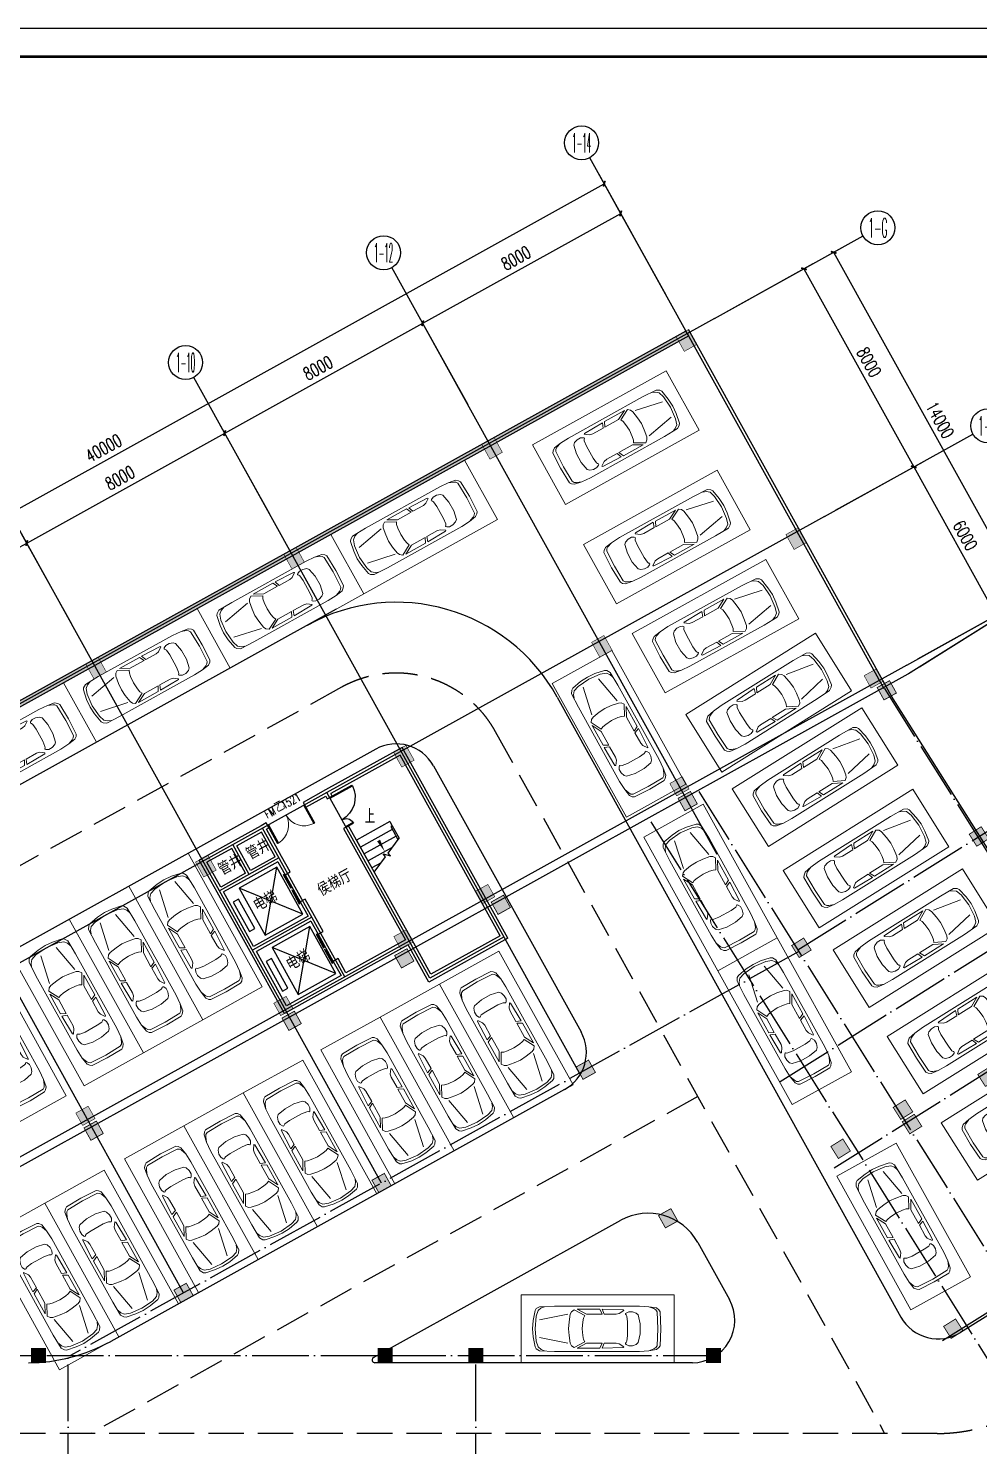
# Model space of a CAD drawing. Extents: x -6243262 to 3079315, y -2914302 to 172723.
# Drawn here: x -2655642 to -2622066, y -708402 to -658342 of the extents above; entities that cross this region are included whole.
import ezdxf
from ezdxf.enums import TextEntityAlignment as Align

# ---------------------------------------------------------------- set-up
doc = ezdxf.new("R2010")
doc.units = 0
doc.header["$LTSCALE"] = 1000
doc.linetypes.add('DASH', pattern=[0.35, 0.25, -0.1])
doc.linetypes.add('DOTE', pattern=[2.42, 2, -0.2, 0.02, -0.2])
for name, color, linetype in [('0-柱2', 6, 'Continuous'), ('0-柱网', 2, 'Continuous'), ('0-道路', 4, 'Continuous'), ('A-DOOR', 141, 'Continuous'), ('A-FLOR-EVTR', 2, 'Continuous'), ('AXIS', 3, 'Continuous'), ('AXIS_TEXT', 7, 'Continuous'), ('C-Z-HATCH', 253, 'Continuous'), ('DIM_SYMB', 3, 'Continuous'), ('DOOR_FIRE', 4, 'Continuous'), ('DOOR_FIRE_TEXT', 7, 'Continuous'), ('DOTE', 24, 'Continuous'), ('lh', 114, 'Continuous'), ('PUB_HATCH', 8, 'Continuous'), ('PUB_TEXT', 7, 'Continuous'), ('PUB_TITLE', 4, 'Continuous'), ('STAIR', 2, 'Continuous'), ('WALL', 9, 'Continuous'), ('WINDOW', 4, 'Continuous')]:
    doc.layers.add(name, color=color, linetype=linetype)
doc.layers.add('车位', color=252, linetype='Continuous', lineweight=5)
doc.styles.add('-宋体', font='', dxfattribs={"width": 0.8})
doc.styles.add('_TCH_AXIS', font='COMPLEX', dxfattribs={"bigfont": 'GBCBIG'})
doc.styles.add('_TCH_DIM', font='SIMPLEX', dxfattribs={"bigfont": 'GBCBIG'})
doc.styles.add('_TCH_DIM_T3', font='SIMPLEX', dxfattribs={"width": 0.705882, "bigfont": 'GBCBIG'})
doc.styles.add('_TCH_WINDOW', font='SIMPLEX', dxfattribs={"height": 3.5, "bigfont": 'GBCBIG'})
doc.styles.add('COMPLEX', font='COMPLEX')
doc.styles.get('-宋体').set_extended_font_data('SimSun')
doc.dimstyles.new('_TCH_ARCH&&150', dxfattribs={"dimtxt": 446.25, "dimasz": 150, "dimexe": 375, "dimexo": 450, "dimgap": 189.375, "dimtad": 1, "dimdec": 0, "dimzin": 0, "dimdsep": 46, "dimtxsty": '_TCH_DIM_T3', "dimblk": 'ARCHTICK', "dimcen": 0.09, "dimclrt": 7, "dimazin": 2, "dimtfac": 1, "dimtdec": 0, "dimtix": 1, "dimtmove": 2, "dimatfit": 3, "dimfxl": 0, "dimtolj": 1, "dimtzin": 0, "dimarcsym": 0})

# ---------------------------------------------------------------- blocks, each defined once
blk = doc.blocks.new('chewei')
at = {"layer": '车位', "color": 0}
for p, q in [((49023, 154737), (49090, 154915)), ((49090, 154915), (49134, 154982)), ((49134, 154982), (49201, 155026)), ((49201, 155026), (49801, 155049)), ((50401, 155026), (49801, 155049)), ((50467, 154982), (50401, 155026)), ((50512, 154915), (50467, 154982)), ((50578, 154737), (50512, 154915)), ((49201, 154160), (49245, 154293)), ((49245, 154293), (49312, 154360)), ((49312, 154360), (49623, 154426)), ((49623, 154426), (49978, 154426)), ((50290, 154360), (49978, 154426)), ((50356, 154293), (50290, 154360)), ((50401, 154160), (50356, 154293)), ((49134, 153826), (49112, 153093)), ((49156, 153849), (49134, 153826)), ((49267, 153693), (49156, 153849)), ((49201, 154026), (49201, 154160)), ((49245, 153938), (49201, 154026)), ((49267, 153915), (49245, 153938)), ((49290, 153915), (49267, 153915)), ((49290, 153582), (49267, 153693)), ((49312, 153938), (49290, 153915)), ((49356, 153960), (49312, 153938)), ((49556, 153982), (49356, 153960)), ((50045, 153982), (49556, 153982)), ((50045, 153982), (50245, 153960)), ((50245, 153960), (50290, 153938)), ((50290, 153938), (50312, 153915)), ((50312, 153915), (50334, 153915)), ((50312, 153582), (50334, 153693)), ((50334, 153915), (50356, 153938)), ((50334, 153693), (50445, 153849)), ((50356, 153938), (50401, 154026)), ((50401, 154026), (50401, 154160)), ((50445, 153849), (50467, 153826)), ((50467, 153826), (50490, 153093)), ((49290, 153160), (49290, 153582)), ((50312, 153160), (50312, 153582)), ((49112, 153093), (49290, 153160)), ((49290, 153093), (49112, 153004)), ((49112, 153004), (49112, 152204)), ((49290, 152538), (49290, 153093)), ((50490, 153093), (50312, 153160)), ((50312, 153093), (50490, 153004)), ((50312, 152538), (50312, 153093)), ((50490, 153004), (50490, 152204)), ((49112, 152204), (49290, 152538)), ((49134, 152093), (49334, 152471)), ((49334, 152471), (49423, 152427)), ((49423, 152427), (49556, 152404)), ((49556, 152404), (49801, 152382)), ((50045, 152404), (49801, 152382)), ((50178, 152427), (50045, 152404)), ((50267, 152471), (50178, 152427)), ((50467, 152093), (50267, 152471)), ((50490, 152204), (50312, 152538)), ((49201, 152004), (49134, 152093)), ((49290, 151960), (49201, 152004)), ((49556, 151916), (49290, 151960)), ((49490, 150871), (49290, 151871)), ((49801, 151893), (49556, 151916)), ((49801, 151893), (50045, 151916)), ((50045, 151916), (50312, 151960)), ((50112, 150871), (50312, 151871)), ((50312, 151960), (50401, 152004)), ((50401, 152004), (50467, 152093)), ((49067, 150938), (49023, 151049)), ((49156, 150827), (49067, 150938)), ((49356, 150760), (49156, 150827)), ((49801, 150716), (49356, 150760)), ((49801, 150716), (50245, 150760)), ((50245, 150760), (50445, 150827)), ((50445, 150827), (50534, 150938)), ((50534, 150938), (50578, 151049))]:
    blk.add_line(p, q, dxfattribs=at)
for points in [[(48601, 150227), (51001, 150227), (51001, 155627), (48601, 155627)], [(50578, 154737), (50601, 154404), (50601, 151404), (50578, 150871), (50512, 150760), (50445, 150716), (50090, 150649), (49801, 150627), (49512, 150649), (49156, 150716), (49090, 150760), (49023, 150871), (49001, 151404), (49001, 154404), (49023, 154737), (49067, 155004), (49134, 155093), (49201, 155137), (49801, 155160), (50401, 155137), (50467, 155093), (50534, 155004)]]:
    blk.add_lwpolyline(points, close=True, dxfattribs=at)
blk = doc.blocks.new('0-柱2')
at = {"layer": '0-柱2'}
h = blk.add_hatch(color=0, dxfattribs=at)
h.dxf.hatch_style = 1
h.paths.add_polyline_path([(57478, 42147), (57916, 42390), (58158, 41952), (57721, 41710)])
h = blk.add_hatch(color=0, dxfattribs=at)
h.dxf.hatch_style = 1
h.paths.add_polyline_path([(50444, 38233), (50881, 38476), (51124, 38039), (50687, 37796)])
h = blk.add_hatch(color=0, dxfattribs=at)
h.dxf.hatch_style = 1
h.paths.add_polyline_path([(60732, 36967), (60998, 36543), (61421, 36808), (61155, 37233)])
h = blk.add_hatch(color=0, dxfattribs=at)
h.dxf.hatch_style = 1
h.paths.add_polyline_path([(43842, 34571), (44279, 34814), (44521, 34377), (44084, 34134)])
h = blk.add_hatch(color=0, dxfattribs=at)
h.dxf.hatch_style = 1
h.paths.add_polyline_path([(54458, 33035), (54723, 32611), (55147, 32876), (54881, 33300)])
h = blk.add_hatch(color=0, dxfattribs=at)
h.dxf.hatch_style = 1
h.paths.add_polyline_path([(40431, 32680), (40868, 32922), (41111, 32485), (40674, 32242)])
h = blk.add_hatch(color=0, dxfattribs=at)
h.dxf.hatch_style = 1
h.paths.add_polyline_path([(36452, 30473), (36889, 30715), (37132, 30278), (36695, 30035)])
h = blk.add_hatch(color=0, dxfattribs=at)
h.dxf.hatch_style = 1
h.paths.add_polyline_path([(46844, 28746), (47281, 28989), (47524, 28552), (47086, 28309)])
h = blk.add_hatch(color=0, dxfattribs=at)
h.dxf.hatch_style = 1
h.paths.add_polyline_path([(58047, 27318), (58313, 26894), (58736, 27159), (58470, 27583)])
h = blk.add_hatch(color=0, dxfattribs=at)
h.dxf.hatch_style = 1
h.paths.add_polyline_path([(29456, 26592), (29894, 26835), (30136, 26398), (29699, 26155)])
h = blk.add_hatch(color=0, dxfattribs=at)
h.dxf.hatch_style = 1
h.paths.add_polyline_path([(55843, 25937), (56109, 25512), (56532, 25778), (56266, 26202)])
h = blk.add_hatch(color=0, dxfattribs=at)
h.dxf.hatch_style = 1
h.paths.add_polyline_path([(39629, 24745), (40067, 24987), (40309, 24550), (39872, 24307)])
h = blk.add_hatch(color=0, dxfattribs=at)
h.dxf.hatch_style = 1
h.paths.add_polyline_path([(49754, 23499), (50191, 23742), (50434, 23305), (49997, 23062)])
h = blk.add_hatch(color=0, dxfattribs=at)
h.dxf.hatch_style = 1
h.paths.add_polyline_path([(32633, 20864), (33071, 21107), (33313, 20670), (32876, 20427)])
h = blk.add_hatch(color=0, dxfattribs=at)
h.dxf.hatch_style = 1
h.paths.add_polyline_path([(59826, 19582), (60092, 19158), (60515, 19423), (60249, 19847)])
h = blk.add_hatch(color=0, dxfattribs=at)
h.dxf.hatch_style = 1
h.paths.add_polyline_path([(27600, 18800), (28100, 18800), (28100, 18300), (27600, 18300)])
h = blk.add_hatch(color=0, dxfattribs=at)
h.dxf.hatch_style = 1
h.paths.add_polyline_path([(39850, 18800), (40350, 18800), (40350, 18300), (39850, 18300)])
h = blk.add_hatch(color=0, dxfattribs=at)
h.dxf.hatch_style = 1
h.paths.add_polyline_path([(43050, 18800), (43550, 18800), (43550, 18300), (43050, 18300)])
h = blk.add_hatch(color=0, dxfattribs=at)
h.dxf.hatch_style = 1
h.paths.add_polyline_path([(51450, 18800), (51950, 18800), (51950, 18300), (51450, 18300)])
at = {"layer": '0-柱2', "color": 0, "const_width": 30}
for points in [[(57478, 42147), (57916, 42390), (58158, 41952), (57721, 41710)], [(50444, 38233), (50881, 38476), (51124, 38039), (50687, 37796)], [(60732, 36967), (60998, 36543), (61421, 36808), (61155, 37233)], [(43842, 34571), (44279, 34814), (44521, 34377), (44084, 34134)], [(54458, 33035), (54723, 32611), (55147, 32876), (54881, 33300)], [(40431, 32680), (40868, 32922), (41111, 32485), (40674, 32242)], [(36452, 30473), (36889, 30715), (37132, 30278), (36695, 30035)], [(46844, 28746), (47281, 28989), (47524, 28552), (47086, 28309)], [(58047, 27318), (58313, 26894), (58736, 27159), (58470, 27583)], [(29456, 26592), (29894, 26835), (30136, 26398), (29699, 26155)], [(55843, 25937), (56109, 25512), (56532, 25778), (56266, 26202)], [(39629, 24745), (40067, 24987), (40309, 24550), (39872, 24307)], [(49754, 23499), (50191, 23742), (50434, 23305), (49997, 23062)], [(32633, 20864), (33071, 21107), (33313, 20670), (32876, 20427)], [(59826, 19582), (60092, 19158), (60515, 19423), (60249, 19847)], [(27600, 18800), (28100, 18800), (28100, 18300), (27600, 18300)], [(39850, 18800), (40350, 18800), (40350, 18300), (39850, 18300)], [(43050, 18800), (43550, 18800), (43550, 18300), (43050, 18300)], [(51450, 18800), (51950, 18800), (51950, 18300), (51450, 18300)]]:
    blk.add_lwpolyline(points, close=True, dxfattribs=at)
blk = doc.blocks.new('1#柱网')
at = {"layer": '0-柱网'}
for points in [[(494005, 93967), (494005, 93367), (494505, 93367), (494505, 93967)], [(501855, 93967), (501855, 93367), (502355, 93367), (502355, 93967)], [(509855, 93967), (509855, 93367), (510355, 93367), (510355, 93967)], [(517855, 93967), (517855, 93367), (518355, 93367), (518355, 93967)], [(525855, 93967), (525855, 93367), (526355, 93367), (526355, 93967)], [(533705, 93967), (533705, 93367), (534205, 93367), (534205, 93967)], [(494005, 85967), (494005, 85367), (494505, 85367), (494505, 85967)], [(501855, 85967), (501855, 85367), (502355, 85367), (502355, 85967)], [(509855, 85967), (509855, 85367), (510355, 85367), (510355, 85967)], [(517855, 85967), (517855, 85367), (518355, 85367), (518355, 85967)], [(525855, 85967), (525855, 85367), (526355, 85367), (526355, 85967)], [(533705, 85967), (533705, 85367), (534205, 85367), (534205, 85967)], [(494005, 80267), (494005, 79767), (494405, 79767), (494405, 80267)], [(497005, 80267), (497005, 79767), (497505, 79767), (497505, 80267)], [(501855, 80267), (501855, 79767), (502355, 79767), (502355, 80267)], [(509855, 80267), (509855, 79767), (510355, 79767), (510355, 80267)], [(514705, 80267), (514705, 79767), (515205, 79767), (515205, 80267)], [(518005, 80267), (518005, 79767), (518505, 79767), (518505, 80267)], [(525855, 80267), (525855, 79767), (526355, 79767), (526355, 80267)], [(533705, 80267), (533705, 79767), (534205, 79767), (534205, 80267)]]:
    blk.add_hatch(color=0, dxfattribs=at).paths.add_polyline_path(points)
at = {"layer": '0-柱网', "color": 0, "const_width": 20}
for points in [[(494005, 93967), (494005, 93367), (494505, 93367), (494505, 93967), (494005, 93967)], [(501855, 93967), (501855, 93367), (502355, 93367), (502355, 93967), (501855, 93967)], [(509855, 93967), (509855, 93367), (510355, 93367), (510355, 93967), (509855, 93967)], [(517855, 93967), (517855, 93367), (518355, 93367), (518355, 93967), (517855, 93967)], [(525855, 93967), (525855, 93367), (526355, 93367), (526355, 93967), (525855, 93967)], [(533705, 93967), (533705, 93367), (534205, 93367), (534205, 93967), (533705, 93967)], [(494005, 85967), (494005, 85367), (494505, 85367), (494505, 85967), (494005, 85967)], [(501855, 85967), (501855, 85367), (502355, 85367), (502355, 85967), (501855, 85967)], [(509855, 85967), (509855, 85367), (510355, 85367), (510355, 85967), (509855, 85967)], [(517855, 85967), (517855, 85367), (518355, 85367), (518355, 85967), (517855, 85967)], [(525855, 85967), (525855, 85367), (526355, 85367), (526355, 85967), (525855, 85967)], [(533705, 85967), (533705, 85367), (534205, 85367), (534205, 85967), (533705, 85967)], [(494005, 80267), (494005, 79767), (494405, 79767), (494405, 80267), (494005, 80267)], [(497005, 80267), (497005, 79767), (497505, 79767), (497505, 80267), (497005, 80267)], [(501855, 80267), (501855, 79767), (502355, 79767), (502355, 80267), (501855, 80267)], [(509855, 80267), (509855, 79767), (510355, 79767), (510355, 80267), (509855, 80267)], [(514705, 80267), (514705, 79767), (515205, 79767), (515205, 80267), (514705, 80267)], [(518005, 80267), (518005, 79767), (518505, 79767), (518505, 80267), (518005, 80267)], [(525855, 80267), (525855, 79767), (526355, 79767), (526355, 80267), (525855, 80267)], [(533705, 80267), (533705, 79767), (534205, 79767), (534205, 80267), (533705, 80267)]]:
    blk.add_lwpolyline(points, dxfattribs=at)
blk = doc.blocks.new('宿舍楼柱网1')
at = {"layer": '0-柱网'}
h = blk.add_hatch(color=0, dxfattribs=at)
h.dxf.hatch_style = 1
h.paths.add_polyline_path([(645860, 167538), (646284, 167803), (646019, 168227), (645595, 167962)])
h = blk.add_hatch(color=0, dxfattribs=at)
h.dxf.hatch_style = 1
h.paths.add_polyline_path([(642259, 165280), (642683, 165545), (642418, 165969), (641994, 165704)])
h = blk.add_hatch(color=0, dxfattribs=at)
h.dxf.hatch_style = 1
h.paths.add_polyline_path([(639588, 163611), (640012, 163876), (639747, 164300), (639323, 164035)])
h = blk.add_hatch(color=0, dxfattribs=at)
h.dxf.hatch_style = 1
h.paths.add_polyline_path([(649438, 161642), (649946, 161960), (649682, 162384), (649173, 162066)])
h = blk.add_hatch(color=0, dxfattribs=at)
h.dxf.hatch_style = 1
h.paths.add_polyline_path([(643252, 157765), (643761, 158083), (643496, 158507), (642987, 158189)])
h = blk.add_hatch(color=0, dxfattribs=at)
h.dxf.hatch_style = 1
h.paths.add_polyline_path([(653479, 155382), (653903, 155647), (653638, 156071), (653214, 155806)])
h = blk.add_hatch(color=0, dxfattribs=at)
h.dxf.hatch_style = 1
h.paths.add_polyline_path([(649809, 153141), (650318, 153459), (650106, 153798), (649597, 153480)])
h = blk.add_hatch(color=0, dxfattribs=at)
h.dxf.hatch_style = 1
h.paths.add_polyline_path([(655338, 152417), (655762, 152682), (655497, 153106), (655073, 152841)])
h = blk.add_hatch(color=0, dxfattribs=at)
h.dxf.hatch_style = 1
h.paths.add_polyline_path([(647208, 151453), (647632, 151718), (647367, 152142), (646943, 151877)])
h = blk.add_hatch(color=0, dxfattribs=at)
h.dxf.hatch_style = 1
h.paths.add_polyline_path([(651721, 150092), (652229, 150410), (652017, 150749), (651509, 150431)])
h = blk.add_hatch(color=0, dxfattribs=at)
h.dxf.hatch_style = 1
h.paths.add_polyline_path([(649067, 148487), (649491, 148752), (649226, 149176), (648802, 148911)])
h = blk.add_hatch(color=0, dxfattribs=at)
h.dxf.hatch_style = 1
h.paths.add_polyline_path([(659156, 146135), (659665, 146453), (659400, 146877), (658891, 146560)])
h = blk.add_hatch(color=0, dxfattribs=at)
h.dxf.hatch_style = 1
h.paths.add_polyline_path([(648829, 146138), (649071, 146576), (649596, 146285), (649354, 145848)])
h = blk.add_hatch(color=0, dxfattribs=at)
h.dxf.hatch_style = 1
h.paths.add_polyline_path([(631658, 145126), (632158, 145126), (632158, 144526), (631658, 144526)])
h = blk.add_hatch(color=0, dxfattribs=at)
h.dxf.hatch_style = 1
h.paths.add_polyline_path([(639508, 145126), (640008, 145126), (640008, 144626), (639508, 144626)])
h = blk.add_hatch(color=0, dxfattribs=at)
h.dxf.hatch_style = 1
h.paths.add_polyline_path([(646708, 145126), (647208, 145126), (647208, 144526), (646708, 144526)])
h = blk.add_hatch(color=0, dxfattribs=at)
h.dxf.hatch_style = 1
h.paths.add_polyline_path([(654841, 142811), (655083, 143249), (654558, 143539), (654316, 143102)])
h = blk.add_hatch(color=0, dxfattribs=at)
h.dxf.hatch_style = 1
h.paths.add_polyline_path([(639658, 142026), (640058, 142026), (640058, 141426), (639658, 141426)])
h = blk.add_hatch(color=0, dxfattribs=at)
h.dxf.hatch_style = 1
h.paths.add_polyline_path([(657509, 141335), (657751, 141772), (657313, 142015), (657071, 141577)])
h = blk.add_hatch(color=0, dxfattribs=at)
h.dxf.hatch_style = 1
h.paths.add_polyline_path([(631658, 137826), (632158, 137826), (632158, 137226), (631658, 137226)])
h = blk.add_hatch(color=0, dxfattribs=at)
h.dxf.hatch_style = 1
h.paths.add_polyline_path([(639508, 137726), (640008, 137726), (640008, 137226), (639508, 137226)])
h = blk.add_hatch(color=0, dxfattribs=at)
h.dxf.hatch_style = 1
h.paths.add_polyline_path([(646708, 137826), (647208, 137826), (647208, 137226), (646708, 137226)])
h = blk.add_hatch(color=0, dxfattribs=at)
h.dxf.hatch_style = 1
h.paths.add_polyline_path([(654058, 137826), (654558, 137826), (654558, 137226), (654058, 137226)])
at = {"layer": 'C-Z-HATCH'}
h = blk.add_hatch(color=0, dxfattribs=at)
h.dxf.hatch_style = 1
edge = h.paths.add_edge_path()
edge.add_line((642259, 165280), (642680, 165549))
edge.add_line((642680, 165549), (642415, 165973))
edge.add_line((642415, 165973), (641991, 165708))
edge.add_line((641991, 165708), (642262, 165283))
at = {"layer": '0-柱网', "color": 0, "const_width": 30}
for points in [[(645860, 167538), (646281, 167806), (646016, 168231), (645592, 167966), (645863, 167540)], [(642259, 165280), (642680, 165549), (642415, 165973), (641991, 165708), (642262, 165283)], [(639588, 163611), (640012, 163876), (639747, 164300), (639323, 164035), (639588, 163611)], [(649440, 161638), (649946, 161960), (649682, 162384), (649173, 162066), (649438, 161642)], [(643252, 157765), (643761, 158083), (643496, 158507), (642987, 158189), (643252, 157765)], [(653483, 155385), (653903, 155647), (653638, 156071), (653214, 155806), (653479, 155382)], [(649809, 153141), (650318, 153459), (650106, 153798), (649597, 153480), (649809, 153141)], [(655338, 152417), (655762, 152682), (655497, 153106), (655073, 152841), (655338, 152417)], [(647208, 151453), (647632, 151718), (647367, 152142), (646943, 151877), (647208, 151453)], [(651721, 150092), (652229, 150410), (652017, 150749), (651509, 150431), (651721, 150092)], [(649067, 148487), (649491, 148752), (649226, 149176), (648802, 148911), (649067, 148487)], [(659156, 146135), (659665, 146453), (659400, 146877), (658891, 146560), (659156, 146135)], [(648829, 146138), (649071, 146576), (649596, 146285), (649354, 145848), (648829, 146138)], [(654841, 142811), (655083, 143249), (654558, 143539), (654316, 143102), (654841, 142811)], [(657509, 141335), (657751, 141772), (657313, 142015), (657071, 141577), (657509, 141335)]]:
    blk.add_lwpolyline(points, dxfattribs=at)
for points in [[(631658, 145126), (632158, 145126), (632158, 144526), (631658, 144526)], [(639508, 145126), (640008, 145126), (640008, 144626), (639508, 144626)], [(646708, 145126), (647208, 145126), (647208, 144526), (646708, 144526)], [(639658, 142026), (640058, 142026), (640058, 141426), (639658, 141426)], [(631658, 137826), (632158, 137826), (632158, 137226), (631658, 137226)], [(639508, 137726), (640008, 137726), (640008, 137226), (639508, 137226)], [(646708, 137826), (647208, 137826), (647208, 137226), (646708, 137226)], [(654058, 137826), (654558, 137826), (654558, 137226), (654058, 137226)]]:
    blk.add_lwpolyline(points, close=True, dxfattribs=at)
blk = doc.blocks.new('_ArchTick')
at = {"color": 0, "linetype": 'ByBlock', "const_width": 0.4}
blk.add_lwpolyline([(-0.5, -0.5), (0.5, 0.5)], dxfattribs=at)
blk = doc.blocks.new('*D1156')
at = {"layer": 'AXIS', "color": 0, "lineweight": -2, "transparency": 16777216}
for p, q in [((-2627124, -675364), (-2624030, -673648)), ((-2624358, -673830), (-2621448, -679077)), ((-2624214, -680611), (-2621120, -678895))]:
    blk.add_line(p, q, dxfattribs=at)
at = {"layer": 'Defpoints', "color": 0, "transparency": 16777216}
for p in [(-2627517, -675582), (-2621448, -679077), (-2624607, -680829)]:
    blk.add_point(p, dxfattribs=at)
at = {"layer": 'AXIS', "color": 0, "lineweight": -2, "transparency": 16777216, "xscale": 150, "yscale": 150, "zscale": 150}
for p, rotation in [((-2624358, -673830), 119.015442797457), ((-2621448, -679077), 299.015442797457)]:
    blk.add_blockref('_ArchTick', p, dxfattribs=dict(at, rotation=rotation))
at = {"layer": 'AXIS', "color": 7, "transparency": 16777216, "insert": (-2622542, -676253), "char_height": 446.2, "attachment_point": 5, "rotation": 299.0154, "style": '_TCH_DIM_T3'}
blk.add_mtext('\\A1;6000', dxfattribs=at)
blk = doc.blocks.new('*D1157')
at = {"layer": 'AXIS', "color": 0, "lineweight": -2, "transparency": 16777216}
for p, q in [((-2631004, -668368), (-2627910, -666652)), ((-2628238, -666834), (-2624358, -673830)), ((-2627124, -675364), (-2624030, -673648))]:
    blk.add_line(p, q, dxfattribs=at)
at = {"layer": 'Defpoints', "color": 0, "transparency": 16777216}
for p in [(-2631398, -668586), (-2624358, -673830), (-2627517, -675582)]:
    blk.add_point(p, dxfattribs=at)
at = {"layer": 'AXIS', "color": 0, "lineweight": -2, "transparency": 16777216, "xscale": 150, "yscale": 150, "zscale": 150}
for p, rotation in [((-2628238, -666834), 119.0154427974548), ((-2624358, -673830), 299.0154427974548)]:
    blk.add_blockref('_ArchTick', p, dxfattribs=dict(at, rotation=rotation))
at = {"layer": 'AXIS', "color": 7, "transparency": 16777216, "insert": (-2625937, -670132), "char_height": 446.2, "attachment_point": 5, "rotation": 299.0154, "style": '_TCH_DIM_T3'}
blk.add_mtext('\\A1;8000', dxfattribs=at)
blk = doc.blocks.new('*D1158')
at = {"layer": 'AXIS', "color": 0, "lineweight": -2, "transparency": 16777216}
for p, q in [((-2631004, -668368), (-2626863, -666071)), ((-2627190, -666253), (-2620400, -678496)), ((-2624214, -680611), (-2620072, -678314))]:
    blk.add_line(p, q, dxfattribs=at)
at = {"layer": 'Defpoints', "color": 0, "transparency": 16777216}
for p in [(-2631398, -668586), (-2620400, -678496), (-2624607, -680829)]:
    blk.add_point(p, dxfattribs=at)
at = {"layer": 'AXIS', "color": 0, "lineweight": -2, "transparency": 16777216, "xscale": 150, "yscale": 150, "zscale": 150}
for p, rotation in [((-2627190, -666253), 119.0154427974557), ((-2620400, -678496), 299.0154427974557)]:
    blk.add_blockref('_ArchTick', p, dxfattribs=dict(at, rotation=rotation))
at = {"layer": 'AXIS', "color": 7, "transparency": 16777216, "insert": (-2623434, -672174), "char_height": 446.2, "attachment_point": 5, "rotation": 299.0154, "style": '_TCH_DIM_T3'}
blk.add_mtext('\\A1;14000', dxfattribs=at)
blk = doc.blocks.new('*D1159')
at = {"layer": 'AXIS', "color": 0, "lineweight": -2, "transparency": 16777216}
for p, q in [((-2633111, -667764), (-2634894, -664551)), ((-2641708, -668759), (-2634712, -664879)), ((-2640107, -671645), (-2641890, -668431))]:
    blk.add_line(p, q, dxfattribs=at)
at = {"layer": 'Defpoints', "color": 0, "transparency": 16777216}
for p in [(-2634712, -664879), (-2632893, -668158), (-2639889, -672038)]:
    blk.add_point(p, dxfattribs=at)
at = {"layer": 'AXIS', "color": 0, "lineweight": -2, "transparency": 16777216, "xscale": 150, "yscale": 150, "zscale": 150}
for p, rotation in [((-2634712, -664879), 29.01544279745808), ((-2641708, -668759), 209.0154427974581)]:
    blk.add_blockref('_ArchTick', p, dxfattribs=dict(at, rotation=rotation))
at = {"layer": 'AXIS', "color": 7, "transparency": 16777216, "insert": (-2638410, -666458), "char_height": 446.2, "attachment_point": 5, "rotation": 29.0154, "style": '_TCH_DIM_T3'}
blk.add_mtext('\\A1;8000', dxfattribs=at)
blk = doc.blocks.new('*D1160')
at = {"layer": 'AXIS', "color": 0, "lineweight": -2, "transparency": 16777216}
for p, q in [((-2648704, -672639), (-2641708, -668759)), ((-2640107, -671645), (-2641890, -668431)), ((-2647103, -675525), (-2648886, -672311))]:
    blk.add_line(p, q, dxfattribs=at)
at = {"layer": 'Defpoints', "color": 0, "transparency": 16777216}
for p in [(-2641708, -668759), (-2639889, -672038), (-2646885, -675919)]:
    blk.add_point(p, dxfattribs=at)
at = {"layer": 'AXIS', "color": 0, "lineweight": -2, "transparency": 16777216, "xscale": 150, "yscale": 150, "zscale": 150}
for p, rotation in [((-2641708, -668759), 29.01544279745734), ((-2648704, -672639), 209.0154427974574)]:
    blk.add_blockref('_ArchTick', p, dxfattribs=dict(at, rotation=rotation))
at = {"layer": 'AXIS', "color": 7, "transparency": 16777216, "insert": (-2645406, -670338), "char_height": 446.2, "attachment_point": 5, "rotation": 29.0154, "style": '_TCH_DIM_T3'}
blk.add_mtext('\\A1;8000', dxfattribs=at)
blk = doc.blocks.new('*D1161')
at = {"layer": 'AXIS', "color": 0, "lineweight": -2, "transparency": 16777216}
for p, q in [((-2647103, -675525), (-2648886, -672311)), ((-2655700, -676520), (-2648704, -672639)), ((-2654099, -679405), (-2655882, -676192))]:
    blk.add_line(p, q, dxfattribs=at)
at = {"layer": 'Defpoints', "color": 0, "transparency": 16777216}
for p in [(-2648704, -672639), (-2646885, -675919), (-2653881, -679799)]:
    blk.add_point(p, dxfattribs=at)
at = {"layer": 'AXIS', "color": 0, "lineweight": -2, "transparency": 16777216, "xscale": 150, "yscale": 150, "zscale": 150}
for p, rotation in [((-2648704, -672639), 29.0154427974566), ((-2655700, -676520), 209.0154427974566)]:
    blk.add_blockref('_ArchTick', p, dxfattribs=dict(at, rotation=rotation))
at = {"layer": 'AXIS', "color": 7, "transparency": 16777216, "insert": (-2652402, -674219), "char_height": 446.2, "attachment_point": 5, "rotation": 29.0154, "style": '_TCH_DIM_T3'}
blk.add_mtext('\\A1;8000', dxfattribs=at)
blk = doc.blocks.new('*D1162')
at = {"layer": 'AXIS', "color": 0, "lineweight": -2, "transparency": 16777216}
for p, q in [((-2654099, -679405), (-2655882, -676192)), ((-2662696, -680400), (-2655700, -676520)), ((-2661095, -683286), (-2662878, -680072))]:
    blk.add_line(p, q, dxfattribs=at)
at = {"layer": 'Defpoints', "color": 0, "transparency": 16777216}
for p in [(-2655700, -676520), (-2653881, -679799), (-2660877, -683679)]:
    blk.add_point(p, dxfattribs=at)
at = {"layer": 'AXIS', "color": 0, "lineweight": -2, "transparency": 16777216, "xscale": 150, "yscale": 150, "zscale": 150}
for p, rotation in [((-2655700, -676520), 29.01544279745719), ((-2662696, -680400), 209.0154427974572)]:
    blk.add_blockref('_ArchTick', p, dxfattribs=dict(at, rotation=rotation))
at = {"layer": 'AXIS', "color": 7, "transparency": 16777216, "insert": (-2659398, -678099), "char_height": 446.2, "attachment_point": 5, "rotation": 29.0154, "style": '_TCH_DIM_T3'}
blk.add_mtext('\\A1;8000', dxfattribs=at)
blk = doc.blocks.new('*D1167')
at = {"layer": 'AXIS', "color": 0, "lineweight": -2, "transparency": 16777216}
for p, q in [((-2633111, -667764), (-2635476, -663501)), ((-2670274, -683231), (-2635294, -663829)), ((-2668091, -687166), (-2670456, -682903))]:
    blk.add_line(p, q, dxfattribs=at)
at = {"layer": 'Defpoints', "color": 0, "transparency": 16777216}
for p in [(-2635294, -663829), (-2632893, -668158), (-2667873, -687560)]:
    blk.add_point(p, dxfattribs=at)
at = {"layer": 'AXIS', "color": 0, "lineweight": -2, "transparency": 16777216, "xscale": 150, "yscale": 150, "zscale": 150}
for p, rotation in [((-2635294, -663829), 29.01544279745683), ((-2670274, -683231), 209.0154427974568)]:
    blk.add_blockref('_ArchTick', p, dxfattribs=dict(at, rotation=rotation))
at = {"layer": 'AXIS', "color": 7, "transparency": 16777216, "insert": (-2652984, -673169), "char_height": 446.2, "attachment_point": 5, "rotation": 29.0154, "style": '_TCH_DIM_T3'}
blk.add_mtext('\\A1;40000', dxfattribs=at)
blk = doc.blocks.new('*D1179')
at = {"layer": 'AXIS', "color": 0, "lineweight": -2, "transparency": 16777216}
for p, q in [((-2624161, -680888), (-2621047, -678936)), ((-2621365, -679135), (-2618072, -684389)), ((-2620868, -686141), (-2617755, -684190))]:
    blk.add_line(p, q, dxfattribs=at)
at = {"layer": 'Defpoints', "color": 0, "transparency": 16777216}
for p in [(-2624542, -681127), (-2618072, -684389), (-2621250, -686380)]:
    blk.add_point(p, dxfattribs=at)
at = {"layer": 'AXIS', "color": 0, "lineweight": -2, "transparency": 16777216, "xscale": 150, "yscale": 150, "zscale": 150}
for p, rotation in [((-2621365, -679135), 122.0782976762231), ((-2618072, -684389), 302.0782976762231)]:
    blk.add_blockref('_ArchTick', p, dxfattribs=dict(at, rotation=rotation))
at = {"layer": 'AXIS', "color": 7, "transparency": 16777216, "insert": (-2619369, -681543), "char_height": 446.2, "attachment_point": 5, "rotation": 302.0783, "style": '_TCH_DIM_T3'}
blk.add_mtext('\\A1;6200', dxfattribs=at)
blk = doc.blocks.new('*D1181')
at = {"layer": 'AXIS', "color": 0, "lineweight": -2, "transparency": 16777216}
for p, q in [((-2624161, -680888), (-2620030, -678299)), ((-2620348, -678498), (-2613232, -689852)), ((-2617045, -692242), (-2612914, -689653))]:
    blk.add_line(p, q, dxfattribs=at)
at = {"layer": 'Defpoints', "color": 0, "transparency": 16777216}
for p in [(-2624542, -681127), (-2613232, -689852), (-2617426, -692481)]:
    blk.add_point(p, dxfattribs=at)
at = {"layer": 'AXIS', "color": 0, "lineweight": -2, "transparency": 16777216, "xscale": 150, "yscale": 150, "zscale": 150}
for p, rotation in [((-2620348, -678498), 122.0782976762236), ((-2613232, -689852), 302.0782976762236)]:
    blk.add_blockref('_ArchTick', p, dxfattribs=dict(at, rotation=rotation))
at = {"layer": 'AXIS', "color": 7, "transparency": 16777216, "insert": (-2616440, -683956), "char_height": 446.2, "attachment_point": 5, "rotation": 302.0783, "style": '_TCH_DIM_T3'}
blk.add_mtext('\\A1;13400', dxfattribs=at)
blk = doc.blocks.new('$DORLIB2D$00000127')
at = {"color": 0}
for points in [[(-0.533, 0.795), (-0.533, 0.69)], [(-0.033, 0.795), (-0.533, 0.795)], [(-0.033, 0.69), (-0.533, 0.69)], [(0.5, 0.5), (-0.5, 0.5)], [(-0.033, 0.795), (-0.033, 0.69)], [(0.533, 0.795), (0.033, 0.795)], [(0.033, 0.795), (0.033, 0.69)], [(0.533, 0.69), (0.033, 0.69)], [(0.533, 0.795), (0.533, 0.69)]]:
    blk.add_lwpolyline(points, dxfattribs=at)
blk = doc.blocks.new('$DorLib2D$00000225')
at = {"color": 0}
for p, q in [((0.475, -0.001), (0.475, 0.752)), ((0.475, 0.752), (0.5, 0.752)), ((0.5, -0.001), (0.5, 0.752)), ((-0.5, 0), (-0.5, 0.252)), ((-0.475, 0.252), (-0.5, 0.252)), ((-0.475, 0), (-0.475, 0.252)), ((-0.475, 0), (-0.5, 0)), ((0.475, -0.001), (0.5, -0.001))]:
    blk.add_line(p, q, dxfattribs=at)
for centre, radius, start, end in [((0.505, -0.002), 0.755, 92.2493, 179.7238), ((-0.501, 0.003), 0.251, 359.7899, 84.0974)]:
    blk.add_arc(centre, radius, start, end, dxfattribs=at)
blk = doc.blocks.new('_AXISO')
at = {"color": 0}
blk.add_circle((0, 0), 0.5, dxfattribs=at)
at = {"layer": 'AXIS_TEXT', "color": 0, "style": 'COMPLEX', "width": 1.041667}
blk.add_attdef('A', text='', height=0.56, dxfattribs=at).set_placement((-0.25, -0.28), (0.25, -0.28), align=Align.FIT)
blk = doc.blocks.new('$DorLib2D$00000002')
at = {"color": 0}
for p, q in [((-0.5, 0), (-0.5, 0.4875)), ((-0.475, 0.4875), (-0.5, 0.4875)), ((-0.475, 0), (-0.475, 0.4875)), ((0.475, 0), (0.475, 0.4875)), ((0.475, 0.4875), (0.5, 0.4875)), ((0.5, 0), (0.5, 0.4875)), ((-0.5, 0), (-0.475, 0)), ((0.5, 0), (0.475, 0))]:
    blk.add_line(p, q, dxfattribs=at)
at = {"color": 0, "lineweight": 13}
for centre, start, end in [((-0.4875, 0), 0, 88.53072), ((0.4875, 0), 91.46928, 180)]:
    blk.add_arc(centre, 0.4875, start, end, dxfattribs=at)

msp = doc.modelspace()

# ---------------------------------------------------------------- hatches: boundary and pattern name
at = {"layer": 'PUB_HATCH'}
msp.add_hatch(color=256, dxfattribs=at).paths.add_polyline_path([(-2632408.1, -669032.4), (-2675879.1, -693144), (-2675846.7, -693278.6), (-2675730.6, -693290.4), (-2632311.1, -669207.3)])

# ---------------------------------------------------------------- linework, layer by layer
msp.add_lwpolyline([(-2618560.5, -692365.6), (-2625142, -681926.3), (-2632320.7, -668983.9)])
at = {"layer": '0-道路'}
for p, q in [((-2644761.2, -678857.3), (-2672466.6, -694224.4)), ((-2636957.7, -681961.9), (-2624811.4, -703860.6)), ((-2643369.5, -683803), (-2669958.1, -698550.7)), ((-2641330.1, -684387.2), (-2636115.9, -693787.9)), ((-2636700.1, -695827.2), (-2652732, -704719.5)), ((-2614311.7, -699144.5), (-2622703, -704404)), ((-2643443.4, -705285.1), (-2634712.1, -700442.2)), ((-2631993, -701221.1), (-2630870.4, -703245)), ((-2632182.2, -705472.6), (-2643394.9, -705472.6))]:
    msp.add_line(p, q, dxfattribs=at)
for centre, radius, start, end in [((-2642641.9, -685114.7), 6500, 29.01544, 119.01544), ((-2642641.9, -685114.7), 1500, 29.01544, 119.01544), ((-2637427.6, -694515.5), 1500, 299.01544, 29.01544), ((-2633742, -702191.2), 2000, 29.01544, 119.01544), ((-2632182.2, -703972.6), 1500, 270, 29.01544), ((-2623499.7, -703133), 1500, 209.01544, 302.07828), ((-2655642.2, -699472.6), 6000, 270, 299.01544), ((-2643394.9, -705372.6), 100, 119.01544, 270)]:
    msp.add_arc(centre, radius, start, end, dxfattribs=at)
at = {"layer": 'A-FLOR-EVTR', "ltscale": 0.5}
for p, q in [((-2646861.6, -687969.9), (-2648190.9, -688707.1)), ((-2647269.3, -690368.7), (-2646861.6, -687969.9)), ((-2645940.1, -689631.4), (-2646861.6, -687969.9)), ((-2648190.9, -688707.1), (-2647269.3, -690368.7)), ((-2645940.1, -689631.4), (-2648190.9, -688707.1)), ((-2648218.8, -689100), (-2648406.8, -689204.3)), ((-2648406.8, -689204.3), (-2647829.6, -690244.9)), ((-2647641.6, -690140.6), (-2648218.8, -689100)), ((-2647269.3, -690368.7), (-2645940.1, -689631.4)), ((-2647829.6, -690244.9), (-2647641.6, -690140.6)), ((-2645697.5, -690068.6), (-2647026.8, -690805.9)), ((-2646105.2, -692467.4), (-2645697.5, -690068.6)), ((-2644775.9, -691730.2), (-2645697.5, -690068.6)), ((-2647026.8, -690805.9), (-2646105.2, -692467.4)), ((-2644775.9, -691730.2), (-2647026.8, -690805.9)), ((-2647054.7, -691198.8), (-2647242.7, -691303.1)), ((-2647242.7, -691303.1), (-2646665.5, -692343.7)), ((-2646477.5, -692239.4), (-2647054.7, -691198.8)), ((-2646105.2, -692467.4), (-2644775.9, -691730.2)), ((-2646665.5, -692343.7), (-2646477.5, -692239.4))]:
    msp.add_line(p, q, dxfattribs=at)
at = {"layer": 'AXIS'}
for p, q in [((-2632893.1, -668157.9), (-2635803.4, -662911)), ((-2631397.7, -668586.3), (-2626150.7, -665676)), ((-2639889.1, -672038.2), (-2642799.3, -666791.3)), ((-2646885, -675918.6), (-2649795.2, -670671.7)), ((-2627517.3, -675582.2), (-2622270.4, -672671.9)), ((-2653880.9, -679799), (-2656791.2, -674552)), ((-2624607, -680829.1), (-2619360.1, -677918.8)), ((-2624542.4, -681127), (-2619458.5, -677940.5))]:
    msp.add_line(p, q, dxfattribs=at)
at = {"layer": 'DIM_SYMB'}
msp.add_lwpolyline([(-2643524.3, -686564.7, 0, 0, 0), (-2643049, -687421.7, 0, 120, 0), (-2643267.2, -687028.2, 0, 0, 0)], format="xyseb", dxfattribs=at)
at = {"layer": 'DOTE'}
for p, q in [((-2625401.2, -681665.2), (-2632893.1, -668157.9)), ((-2631397.7, -668586.3), (-2684030.6, -697779.7)), ((-2631303.8, -687516.7), (-2639889.1, -672038.2)), ((-2627517.3, -675582.2), (-2664420.7, -696051.1)), ((-2636165.5, -695244.8), (-2646885, -675918.6)), ((-2643161.4, -699125.2), (-2653880.9, -679799)), ((-2624607, -680829.1), (-2661510.5, -701298)), ((-2624461.5, -681091.5), (-2661364.9, -701560.4)), ((-2650157.3, -703005.5), (-2660876.8, -683679.3)), ((-2641456.7, -691890.3), (-2645094.5, -685331.6)), ((-2644457.9, -691839.6), (-2647368.2, -686592.7)), ((-2647835.5, -688224.2), (-2648417.6, -687174.8)), ((-2646786.1, -687642.1), (-2648884.9, -688806.2)), ((-2645622, -689740.9), (-2647720.8, -690905)), ((-2638833.2, -690435.1), (-2641456.7, -691890.3))]:
    msp.add_line(p, q, dxfattribs=at)
at = {"layer": 'DOTE', "linetype": 'DOTE'}
for p, q in [((-2625389.7, -681658), (-2604412.2, -715127.3)), ((-2631957.1, -685302.2), (-2613156.9, -715297.4)), ((-2633651.7, -686364.3), (-2617787.2, -711675.9)), ((-2684030.6, -705222.6), (-2631172.3, -705222.6)), ((-2654230.6, -724472.5), (-2654230.6, -705222.6)), ((-2639830.6, -724472.5), (-2639830.6, -705222.6))]:
    msp.add_line(p, q, dxfattribs=at)
for points in [[(-2628452, -690894.5), (-2621249.7, -686380.4)], [(-2629082.1, -695538.1), (-2619337.8, -689430.7)], [(-2628418.5, -690947.9), (-2654154.3, -705222.6)], [(-2627170.2, -698588.5), (-2617426, -692481.1)], [(-2623346.4, -704689.2), (-2613602.2, -698581.8)]]:
    msp.add_lwpolyline(points, dxfattribs=at)
at = {"layer": 'lh', "color": 1, "linetype": 'DASH', "ltscale": 5}
for p, q in [((-2644582.1, -681616.8), (-2671254, -696410.7)), ((-2639143.9, -683174.6), (-2625389.4, -707972.6)), ((-2631989.5, -696073.3), (-2653442.8, -707972.6)), ((-2623531.2, -707972.6), (-2668730.6, -707972.6))]:
    msp.add_line(p, q, dxfattribs=at)
for centre, radius, start, end in [((-2642641.9, -685114.7), 4000, 29.01544, 119.01544), ((-2623531.2, -701972.6), 6000, 270, 302.07828)]:
    msp.add_arc(centre, radius, start, end, dxfattribs=at)
at = {"layer": 'PUB_TITLE'}
msp.add_lwpolyline([(-2700073.1, -742441.9), (-2581173.1, -742441.9), (-2581173.1, -658341.9), (-2700073.1, -658341.9)], close=True, dxfattribs=at)
at = {"layer": 'PUB_TITLE', "const_width": 100}
msp.add_lwpolyline([(-2697573.1, -741441.9), (-2582173.1, -741441.9), (-2582173.1, -659341.9), (-2697573.1, -659341.9)], close=True, dxfattribs=at)
at = {"layer": 'STAIR'}
for p, q in [((-2642866.1, -686359.8), (-2644046.7, -687014.6)), ((-2642782.8, -686633.7), (-2643910.9, -687259.4)), ((-2642866.1, -686359.8), (-2642783.7, -686508.4)), ((-2642783.7, -686508.4), (-2642836.1, -686537.5)), ((-2642836.1, -686537.5), (-2642581.9, -686996)), ((-2642783.7, -686508.4), (-2642542.9, -686942.5)), ((-2642783.7, -686508.4), (-2642542.9, -686942.5)), ((-2644046.7, -687014.6), (-2643419.2, -688145.8)), ((-2642647, -686878.6), (-2643775.1, -687504.3)), ((-2642785.5, -687275.6), (-2643639.3, -687749.2)), ((-2642928.2, -687471.6), (-2642542.9, -686942.5)), ((-2643176.7, -687812.8), (-2643503.4, -687994)), ((-2643419.2, -688145.8), (-2643022.2, -687600.7)), ((-2643022.2, -687600.7), (-2643107, -687495.7)), ((-2643107, -687495.7), (-2642848.6, -687570.1)), ((-2642848.6, -687570.1), (-2642928.2, -687471.6))]:
    msp.add_line(p, q, dxfattribs=at)
at = {"layer": 'WALL'}
for p, q in [((-2632408.1, -669032.4), (-2675879.1, -693144)), ((-2632311.1, -669207.3), (-2675730.6, -693290.4)), ((-2632311.1, -669207.3), (-2632408.1, -669032.4)), ((-2642432.1, -683740.5), (-2645143, -685244.1)), ((-2638697.3, -690474.1), (-2642432.1, -683740.5)), ((-2642510, -684012.4), (-2644958.6, -685370.5)), ((-2638969.2, -690396.2), (-2642510, -684012.4)), ((-2645143, -685244.1), (-2645930.1, -685680.7)), ((-2645930.1, -685680.7), (-2645833.1, -685855.6)), ((-2645833.1, -685855.6), (-2645133.5, -685467.5)), ((-2645133.5, -685467.5), (-2645085, -685555)), ((-2645085, -685555), (-2644910.1, -685458)), ((-2644910.1, -685458), (-2644958.6, -685370.5)), ((-2647416.7, -686505.3), (-2648466.1, -687087.3)), ((-2647407.1, -686728.7), (-2648281.6, -687213.7)), ((-2647241.8, -686408.3), (-2647416.7, -686505.3)), ((-2646922.1, -687603.2), (-2647407.1, -686728.7)), ((-2647144.8, -686583.2), (-2647241.8, -686408.3)), ((-2647232.2, -686631.7), (-2647144.8, -686583.2)), ((-2646698.7, -687593.6), (-2647232.2, -686631.7)), ((-2644328, -686507.4), (-2644502.9, -686604.4)), ((-2644502.9, -686604.4), (-2642320.2, -690539.6)), ((-2642096.8, -690530), (-2644328, -686507.4)), ((-2648466.1, -687087.3), (-2649602.9, -687717.9)), ((-2648456.5, -687310.7), (-2649331, -687795.8)), ((-2647971.5, -688185.2), (-2648456.5, -687310.7)), ((-2647796.6, -688088.2), (-2648281.6, -687213.7)), ((-2648972.4, -688854.7), (-2649602.9, -687717.9)), ((-2648846, -688670.3), (-2649331, -687795.8)), ((-2646922.1, -687603.2), (-2647796.6, -688088.2)), ((-2646825.1, -687778.1), (-2647787, -688311.6)), ((-2646825.1, -687778.1), (-2646570.4, -688237.2)), ((-2646395.5, -688140.2), (-2646698.7, -687593.6)), ((-2647971.5, -688185.2), (-2648846, -688670.3)), ((-2647787, -688311.6), (-2648749, -688845.2)), ((-2646570.4, -688237.2), (-2646395.5, -688140.2)), ((-2647808.3, -690953.5), (-2648972.4, -688854.7)), ((-2647681.9, -690769), (-2648749, -688845.2)), ((-2645862, -689102.1), (-2646036.9, -689199.1)), ((-2646036.9, -689199.1), (-2645758, -689701.9)), ((-2645534.6, -689692.4), (-2645862, -689102.1)), ((-2645758, -689701.9), (-2647681.9, -690769)), ((-2645231.4, -690238.9), (-2645534.6, -689692.4)), ((-2645661, -689876.8), (-2647584.9, -690943.9)), ((-2645661, -689876.8), (-2645406.3, -690335.9)), ((-2645406.3, -690335.9), (-2645231.4, -690238.9)), ((-2642320.2, -690539.6), (-2644419, -691703.7)), ((-2642223.2, -690714.5), (-2644409.4, -691927.1)), ((-2641495.6, -692026.2), (-2642223.2, -690714.5)), ((-2641417.7, -691754.3), (-2642096.8, -690530)), ((-2638697.3, -690474.1), (-2641495.6, -692026.2)), ((-2638969.2, -690396.2), (-2641417.7, -691754.3)), ((-2646595.6, -693139.7), (-2647808.3, -690953.5)), ((-2646517.8, -692867.8), (-2647584.9, -690943.9)), ((-2644697.9, -691200.9), (-2644872.8, -691297.9)), ((-2644872.8, -691297.9), (-2644593.9, -691800.7)), ((-2644419, -691703.7), (-2644697.9, -691200.9)), ((-2644593.9, -691800.7), (-2646517.8, -692867.8)), ((-2644409.4, -691927.1), (-2646595.6, -693139.7))]:
    msp.add_line(p, q, dxfattribs=at)

# ---------------------------------------------------------------- block references
at = {"layer": '0-柱2', "color": 8}
msp.add_blockref('0-柱2', (-2683130.6, -723772.6), dxfattribs=at)
at = {"layer": '0-柱网', "rotation": 29.01544279361993}
msp.add_blockref('1#柱网', (-3053898.7, -1010270.8), dxfattribs=at)
at = {"layer": '0-柱网', "color": 8}
msp.add_blockref('宿舍楼柱网1', (-3264088.5, -860998.9), dxfattribs=at)
at = {"layer": 'A-DOOR', "xscale": 1100, "yscale": 200, "zscale": 200}
for p, rotation in [((-2646216.2, -688669.6), 119.0154427935275), ((-2645052.1, -690768.4), 119.0154427935302)]:
    msp.add_blockref('$DORLIB2D$00000127', p, dxfattribs=dict(at, rotation=rotation))
at = {"layer": 'AXIS'}
ref = msp.add_blockref('_AXISO', (-2636094.4, -662386.3), dxfattribs=dict(at, xscale=1200, yscale=1200, zscale=1200))
ref.add_attrib('A', '1-14', dxfattribs={"layer": 'AXIS_TEXT', "height": 678.82, "style": '_TCH_AXIS', "width": 0.291667}).set_placement((-2636433.9, -662725.7), (-2635755, -662725.7), align=Align.FIT)
ref = msp.add_blockref('_AXISO', (-2625626, -665385), dxfattribs=dict(at, xscale=1200, yscale=1200, zscale=1200))
ref.add_attrib('A', '1-G', dxfattribs={"layer": 'AXIS_TEXT', "height": 678.82, "style": '_TCH_AXIS', "width": 0.355932}).set_placement((-2625965.4, -665724.4), (-2625286.6, -665724.4), align=Align.FIT)
ref = msp.add_blockref('_AXISO', (-2643090.4, -666266.6), dxfattribs=dict(at, xscale=1200, yscale=1200, zscale=1200))
ref.add_attrib('A', '1-12', dxfattribs={"layer": 'AXIS_TEXT', "height": 678.82, "style": '_TCH_AXIS', "width": 0.3}).set_placement((-2643429.8, -666606), (-2642750.9, -666606), align=Align.FIT)
ref = msp.add_blockref('_AXISO', (-2650086.3, -670147), dxfattribs=dict(at, xscale=1200, yscale=1200, zscale=1200))
ref.add_attrib('A', '1-10', dxfattribs={"layer": 'AXIS_TEXT', "height": 678.82, "style": '_TCH_AXIS', "width": 0.3}).set_placement((-2650425.7, -670486.4), (-2649746.9, -670486.4), align=Align.FIT)
ref = msp.add_blockref('_AXISO', (-2621745.7, -672380.9), dxfattribs=dict(at, xscale=1200, yscale=1200, zscale=1200))
ref.add_attrib('A', '1-C', dxfattribs={"layer": 'AXIS_TEXT', "height": 678.82, "style": '_TCH_AXIS', "width": 0.375}).set_placement((-2622085.1, -672720.3), (-2621406.3, -672720.3), align=Align.FIT)
at = {"layer": 'DOOR_FIRE', "xscale": -1500, "yscale": 1500, "zscale": 200, "rotation": 209.0154427935285}
msp.add_blockref('$DorLib2D$00000002', (-2646537.4, -686131.9), dxfattribs=at)
at = {"layer": 'WINDOW', "xscale": 1200, "yscale": -1200, "zscale": 1200, "rotation": 119.0154427935307}
msp.add_blockref('$DorLib2D$00000225', (-2644706.5, -686031.2), dxfattribs=at)
at = {"layer": '车位', "color": 8}
for p, rotation in [((-2476993.9, -642171.2), 119.0154427935201), ((-2475192.3, -645684.9), 119.0154427935201), ((-2473474.4, -648831), 119.0154427935201), ((-2473460, -643139.8), 122.0782976762323), ((-2471817.4, -645771), 122.0782976762323), ((-2470021.1, -648647.2), 122.0782976762323), ((-2468258.4, -651459.5), 122.0782976762323), ((-2608127.1, -851766.9), 29.01544279410085), ((-2466346.6, -654509.8), 122.0782976762323), ((-2610225.8, -852931.1), 29.01544279410085), ((-2612324.6, -854095.2), 29.01544279410085), ((-2464434.7, -657560.2), 122.0782976762323), ((-2615061.2, -855613.1), 29.01544279410085), ((-2617160, -856777.2), 29.01544279410085), ((-2619258.8, -857941.3), 29.01544279410085), ((-2622073.9, -859502.7), 29.01544279410085), ((-2624172.6, -860666.8), 29.01544279410085)]:
    msp.add_blockref('chewei', p, dxfattribs=dict(at, rotation=rotation))
at = {"layer": '车位', "color": 8, "xscale": -1}
for p, rotation in [((-2751475.6, -793786.5), 299.0697133545411), ((-2756197.8, -796405.7), 299.0697133545411), ((-2760917.6, -799029.5), 299.0697133545411), ((-2752497.5, -573687.6), 209.0154427927837), ((-2765639.8, -801648.7), 299.0697133545411), ((-2749266.3, -579114.4), 209.0154427927924), ((-2767464.2, -580845.5), 209.0154427941068), ((-2769563, -582009.6), 209.0154427941068), ((-2771661.8, -583173.7), 209.0154427941068), ((-2746647, -583836.7), 209.0154427927924), ((-2774390.4, -584687.2), 209.0154427941068), ((-2742444.3, -591085.4), 209.0154427927924), ((-2788455.5, -754073.2), 270.000000000844)]:
    msp.add_blockref('chewei', p, dxfattribs=dict(at, rotation=rotation))

# ---------------------------------------------------------------- texts
at = {"layer": 'DIM_SYMB', "color": 7, "style": '_TCH_DIM'}
msp.add_text('上', height=506.4, dxfattribs=at).set_placement((-2643757.1, -686427))
at = {"layer": 'DOOR_FIRE_TEXT', "style": '_TCH_WINDOW'}
msp.add_text('乙', height=337.6, rotation=29.01544, dxfattribs=at).set_placement((-2646827.3, -686058.4))
at = {"layer": 'DOOR_FIRE_TEXT', "style": '_TCH_WINDOW', "width": 0.705882}
for s, p in [('1521', (-2646612.4, -685939.2)), ('FM', (-2647194.6, -686262.1))]:
    msp.add_text(s, height=297.5, rotation=29.01544, dxfattribs=at).set_placement(p)
at = {"layer": 'PUB_TEXT', "style": '-宋体', "width": 0.8}
for s, p in [('管井', (-2647814.4, -687703.8)), ('管井', (-2648801.7, -688251.5)), ('侯梯厅', (-2645297.8, -688982.9)), ('电梯', (-2647561.1, -689526.1)), ('电梯', (-2646400.6, -691618.5))]:
    msp.add_text(s, height=396.52, rotation=29, dxfattribs=at).set_placement(p)

# ---------------------------------------------------------------- dimensions: what is measured, and where the dimension line sits
at = {"layer": 'AXIS'}
for p1, p2, distance, picture, middle in [((-2667872.7, -687559.7), (-2632893.1, -668157.9), 4950, '*D1167', (-2652984, -673169.3)), ((-2639889.1, -672038.2), (-2632893.1, -668157.9), 3750, '*D1159', (-2638410.1, -666458)), ((-2631397.7, -668586.3), (-2624607, -680829.1), 4811, '*D1158', (-2623434.5, -672174.1)), ((-2631397.7, -668586.3), (-2627517.3, -675582.2), 3612.7, '*D1157', (-2625937.5, -670131.8)), ((-2646885, -675918.6), (-2639889.1, -672038.2), 3750, '*D1160', (-2645406, -670338.4)), ((-2653880.9, -679799), (-2646885, -675918.6), 3750, '*D1161', (-2652401.9, -674218.7)), ((-2627517.3, -675582.2), (-2624607, -680829.1), 3612.7, '*D1156', (-2622542.2, -676253.2)), ((-2660876.8, -683679.3), (-2653880.9, -679799), 3750, '*D1162', (-2659397.8, -678099.1)), ((-2624542.4, -681127), (-2617426, -692481.1), 4950, '*D1181', (-2616440.4, -683956.1)), ((-2624542.4, -681127), (-2621249.7, -686380.4), 3750, '*D1179', (-2619369.1, -681543))]:
    dim = msp.add_aligned_dim(p1=p1, p2=p2, distance=distance, dimstyle='_TCH_ARCH&&150', dxfattribs=at)
    dim.commit()
    dim.dimension.update_dxf_attribs({"geometry": picture, "text_midpoint": middle})

doc.saveas('drawing.dxf')
